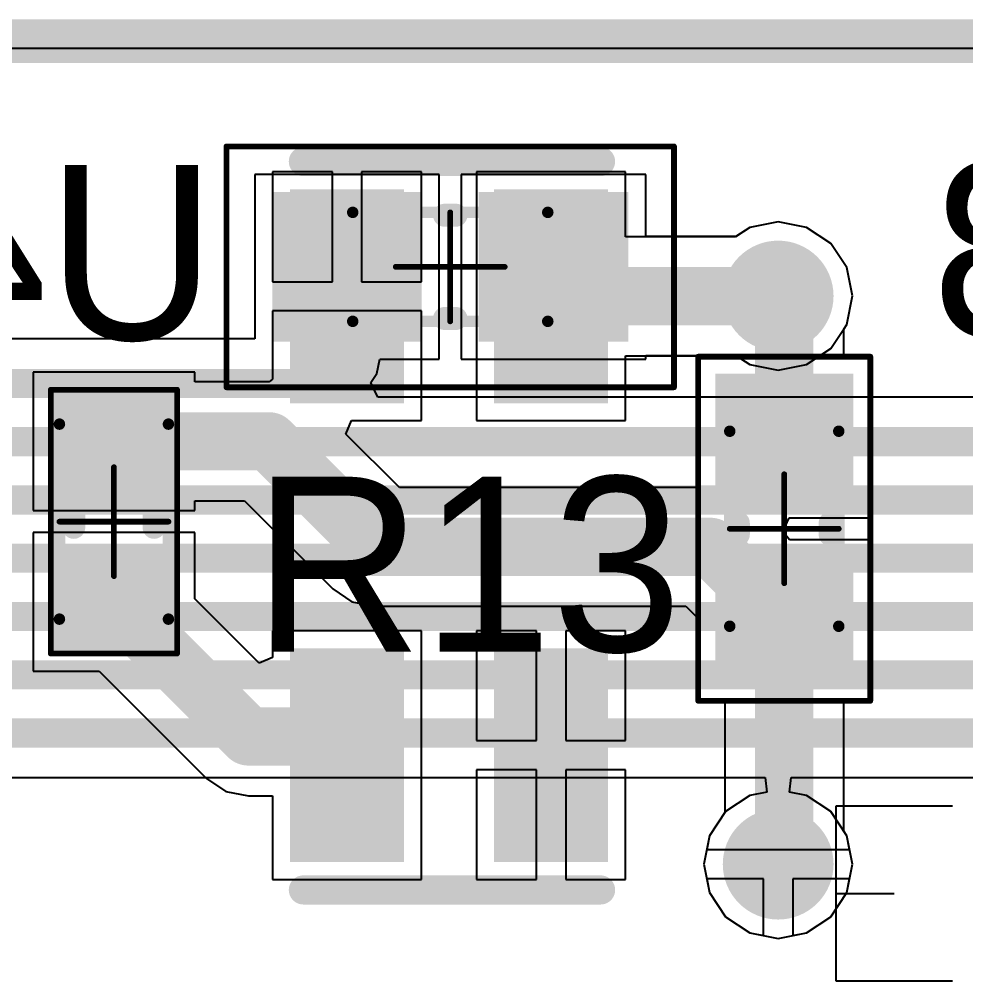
# Model space of a CAD drawing. Header units: millimetres. Extents: x 0 to 146, y 0 to 35.
# Drawn here: x 71.62 to 79.87, y 17.4 to 25.78 of the extents above; entities that cross this region are included whole.
import ezdxf

# ---------------------------------------------------------------- set-up
doc = ezdxf.new("R2010")
doc.units = ezdxf.units.MM
for name, color, linetype in [('BottomLayer', 5, 'Continuous'), ('BottomOverlay', 54, 'Continuous'), ('BottomPaste', 16, 'Continuous'), ('BottomSolder', 6, 'Continuous'), ('Mechanical13', 56, 'Continuous'), ('Mechanical15', 56, 'Continuous'), ('MultiLayer', 9, 'Continuous'), ('TopLayer', 1, 'Continuous'), ('TopOverlay', 2, 'Continuous'), ('TopPaste', 8, 'Continuous'), ('TopSolder', 216, 'Continuous'), ('ViaHoleLayer', 16, 'Continuous')]:
    doc.layers.add(name, color=color, linetype=linetype)

# ---------------------------------------------------------------- blocks, each defined once
blk = doc.blocks.new('QRE1113GR_B_15')
at = {"layer": 'BottomLayer'}
for points in [[(-2.82999942, 0.4939995199999999), (-1.17000274, 0.4939995199999999), (-2.82999942, 1.28400048), (-1.17000274, 1.28400048)], [(1.17000274, 0.4939995199999999), (2.82999942, 0.4939995199999999), (1.17000274, 1.28400048), (2.82999942, 1.28400048)], [(-2.82999942, -1.28400048), (-1.17000274, -1.28400048), (-2.82999942, -0.4939995199999999), (-1.17000274, -0.4939995199999999)], [(1.17000274, -1.28400048), (2.82999942, -1.28400048), (1.17000274, -0.4939995199999999), (2.82999942, -0.4939995199999999)]]:
    blk.add_solid(points, dxfattribs=at)
at = {"layer": 'BottomOverlay', "const_width": 0.254}
for points in [[(-3.175, -1.27), (-3.175, 1.3199999)], [(3.175, -1.27), (3.175, 1.3199999)], [(1.651, -2.032), (1.524, -2.032)]]:
    blk.add_lwpolyline(points, dxfattribs=at)
at = {"layer": 'BottomOverlay', "const_width": 0.127}
for points in [[(-3.2385, 1.3199999, 1), (-3.1115, 1.3199999, 1)], [(3.1115, 1.3199999, 1), (3.2385, 1.3199999, 1)], [(-3.2385, -1.27, 1), (-3.1115, -1.27, 1)], [(3.1115, -1.27, 1), (3.2385, -1.27, 1)], [(1.4605, -2.032, 1), (1.5875, -2.032, 1)], [(1.5875, -2.032, 1), (1.7145, -2.032, 1)]]:
    blk.add_lwpolyline(points, format="xyb", close=True, dxfattribs=at)
at = {"layer": 'BottomPaste'}
for points in [[(-2.82999942, 0.4939995199999999), (-1.17000274, 0.4939995199999999), (-2.82999942, 1.28400048), (-1.17000274, 1.28400048)], [(1.17000274, 0.4939995199999999), (2.82999942, 0.4939995199999999), (1.17000274, 1.28400048), (2.82999942, 1.28400048)], [(-2.82999942, -1.28400048), (-1.17000274, -1.28400048), (-2.82999942, -0.4939995199999999), (-1.17000274, -0.4939995199999999)], [(1.17000274, -1.28400048), (2.82999942, -1.28400048), (1.17000274, -0.4939995199999999), (2.82999942, -0.4939995199999999)]]:
    blk.add_solid(points, dxfattribs=at)
at = {"layer": 'BottomSolder'}
for points in [[(-2.93159942, 0.39239952), (-1.06840274, 0.39239952), (-2.93159942, 1.38560048), (-1.06840274, 1.38560048)], [(1.06840274, 0.39239952), (2.93159942, 0.39239952), (1.06840274, 1.38560048), (2.93159942, 1.38560048)], [(-2.93159942, -1.38560048), (-1.06840274, -1.38560048), (-2.93159942, -0.39239952), (-1.06840274, -0.39239952)], [(1.06840274, -1.38560048), (2.93159942, -1.38560048), (1.06840274, -0.39239952), (2.93159942, -0.39239952)]]:
    blk.add_solid(points, dxfattribs=at)
blk = doc.blocks.new('RESC0603_1608__M_50')
at = {"layer": 'Mechanical13', "const_width": 0.0999998}
for points in [[(0.8500008399999999, 0.47500032), (-0.8499983, 0.47500032)], [(-0.8499983, 0.47500032), (-0.8499983, -0.47499778)], [(0.8500008399999999, 0.47500032), (0.8500008399999999, -0.47499778)], [(0.8500008399999999, -0.47499778), (-0.8499983, -0.47499778)]]:
    blk.add_lwpolyline(points, dxfattribs=at)
at = {"layer": 'Mechanical13', "const_width": 0.0499999}
for points in [[(-0.8749969799999999, 0.47500032, 1), (-0.8249996199999998, 0.47500032, 1)], [(-0.8749969799999999, 0.47500032, 1), (-0.8249996199999998, 0.47500032, 1)], [(0.8250021599999999, 0.47500032, 1), (0.87499952, 0.47500032, 1)], [(0.8250021599999999, 0.47500032, 1), (0.87499952, 0.47500032, 1)], [(-0.8749969799999999, -0.47499778, 1), (-0.8249996199999998, -0.47499778, 1)], [(-0.8749969799999999, -0.47499778, 1), (-0.8249996199999998, -0.47499778, 1)], [(0.8250021599999999, -0.47499778, 1), (0.87499952, -0.47499778, 1)], [(0.8250021599999999, -0.47499778, 1), (0.87499952, -0.47499778, 1)]]:
    blk.add_lwpolyline(points, format="xyb", close=True, dxfattribs=at)
at = {"layer": 'Mechanical15', "const_width": 0.0499999}
for points in [[(1.95000118, 1.05000044), (-1.94999864, 1.05000044)], [(-1.94999864, 1.05000044), (-1.94999864, -1.0499979)], [(1.95000118, 1.05000044), (1.95000118, -1.0499979)], [(2.54e-06, 0.47500032), (2.54e-06, -0.47499778)], [(0.47500286, 2.54e-06), (-0.47499778, 2.54e-06)], [(1.95000118, -1.0499979), (-1.94999864, -1.0499979)]]:
    blk.add_lwpolyline(points, dxfattribs=at)
at = {"layer": 'Mechanical15', "const_width": 0.02499868}
for points in [[(-1.96249798, 1.05000044, 1), (-1.9374993, 1.05000044, 1)], [(-1.96249798, 1.05000044, 1), (-1.9374993, 1.05000044, 1)], [(1.93750184, 1.05000044, 1), (1.96250052, 1.05000044, 1)], [(1.93750184, 1.05000044, 1), (1.96250052, 1.05000044, 1)], [(-0.0124968, 0.47500032, 1), (0.01250188, 0.47500032, 1)], [(-0.48749712, 2.54e-06, 1), (-0.46249844, 2.54e-06, 1)], [(0.46250352, 2.54e-06, 1), (0.4875022, 2.54e-06, 1)], [(-0.0124968, -0.47499778, 1), (0.01250188, -0.47499778, 1)], [(-1.96249798, -1.0499979, 1), (-1.9374993, -1.0499979, 1)], [(-1.96249798, -1.0499979, 1), (-1.9374993, -1.0499979, 1)], [(1.93750184, -1.0499979, 1), (1.96250052, -1.0499979, 1)], [(1.93750184, -1.0499979, 1), (1.96250052, -1.0499979, 1)]]:
    blk.add_lwpolyline(points, format="xyb", close=True, dxfattribs=at)
at = {"layer": 'TopLayer'}
for points in [[(-0.3499993, -0.54999636), (-0.3499993, 0.55000144), (-1.4499971, -0.54999636), (-1.4499971, 0.55000144)], [(1.44999964, -0.54999636), (1.44999964, 0.55000144), (0.35000184, -0.54999636), (0.35000184, 0.55000144)]]:
    blk.add_solid(points, dxfattribs=at)
at = {"layer": 'TopOverlay', "const_width": 0.1999996}
for points in [[(0.0499999, 0.4500016399999999), (-0.0499999, 0.4500016399999999)], [(0.0499999, -0.4500016399999999), (-0.0499999, -0.4500016399999999)]]:
    blk.add_lwpolyline(points, dxfattribs=at)
at = {"layer": 'TopOverlay', "const_width": 0.0999998}
for points in [[(-0.0999998, 0.4500016399999999, 1), (0, 0.4500016399999999, 1)], [(0, 0.4500016399999999, 1), (0.0999998, 0.4500016399999999, 1)], [(-0.0999998, -0.4500016399999999, 1), (0, -0.4500016399999999, 1)], [(0, -0.4500016399999999, 1), (0.0999998, -0.4500016399999999, 1)]]:
    blk.add_lwpolyline(points, format="xyb", close=True, dxfattribs=at)
at = {"layer": 'TopPaste'}
for points in [[(-0.3499993, -0.54999636), (-0.3499993, 0.55000144), (-1.4499971, -0.54999636), (-1.4499971, 0.55000144)], [(1.44999964, -0.54999636), (1.44999964, 0.55000144), (0.35000184, -0.54999636), (0.35000184, 0.55000144)]]:
    blk.add_solid(points, dxfattribs=at)
at = {"layer": 'TopSolder'}
for points in [[(-0.2483993, -0.65159636), (-0.2483993, 0.65160144), (-1.5515971, -0.65159636), (-1.5515971, 0.65160144)], [(1.55159964, -0.65159636), (1.55159964, 0.65160144), (0.24840184, -0.65159636), (0.24840184, 0.65160144)]]:
    blk.add_solid(points, dxfattribs=at)
blk = doc.blocks.new('RESC0603_1608__N_B_58')
at = {"layer": 'BottomLayer'}
for points in [[(-1.2499975, 0.499999), (-1.2499975, -0.499999), (-0.3499993, 0.499999), (-0.3499993, -0.499999)], [(0.35000184, 0.499999), (0.35000184, -0.499999), (1.25000004, 0.499999), (1.25000004, -0.499999)]]:
    blk.add_solid(points, dxfattribs=at)
at = {"layer": 'BottomOverlay', "const_width": 0.1999996}
for points in [[(0.0499999, 0.3999992), (-0.0499999, 0.3999992)], [(0.0499999, -0.3999992), (-0.0499999, -0.3999992)]]:
    blk.add_lwpolyline(points, dxfattribs=at)
at = {"layer": 'BottomOverlay', "const_width": 0.0999998}
for points in [[(-0.0999998, 0.3999992, 1), (0, 0.3999992, 1)], [(0, 0.3999992, 1), (0.0999998, 0.3999992, 1)], [(-0.0999998, -0.3999992, 1), (0, -0.3999992, 1)], [(0, -0.3999992, 1), (0.0999998, -0.3999992, 1)]]:
    blk.add_lwpolyline(points, format="xyb", close=True, dxfattribs=at)
at = {"layer": 'BottomPaste'}
for points in [[(-1.2499975, 0.499999), (-1.2499975, -0.499999), (-0.3499993, 0.499999), (-0.3499993, -0.499999)], [(0.35000184, 0.499999), (0.35000184, -0.499999), (1.25000004, 0.499999), (1.25000004, -0.499999)]]:
    blk.add_solid(points, dxfattribs=at)
at = {"layer": 'BottomSolder'}
for points in [[(-1.3515975, 0.601599), (-1.3515975, -0.601599), (-0.2483993, 0.601599), (-0.2483993, -0.601599)], [(0.24840184, 0.601599), (0.24840184, -0.601599), (1.35160004, 0.601599), (1.35160004, -0.601599)]]:
    blk.add_solid(points, dxfattribs=at)
at = {"layer": 'Mechanical13', "const_width": 0.0999998}
for points in [[(0.8500008399999999, 0.47500032), (-0.8499983, 0.47500032)], [(-0.8499983, -0.47499778), (-0.8499983, 0.47500032)], [(0.8500008399999999, -0.47499778), (0.8500008399999999, 0.47500032)], [(0.8500008399999999, -0.47499778), (-0.8499983, -0.47499778)]]:
    blk.add_lwpolyline(points, dxfattribs=at)
at = {"layer": 'Mechanical13', "const_width": 0.0499999}
for points in [[(-0.8749969799999999, 0.47500032, 1), (-0.8249996199999998, 0.47500032, 1)], [(-0.8749969799999999, 0.47500032, 1), (-0.8249996199999998, 0.47500032, 1)], [(0.8250021599999999, 0.47500032, 1), (0.87499952, 0.47500032, 1)], [(0.8250021599999999, 0.47500032, 1), (0.87499952, 0.47500032, 1)], [(-0.8749969799999999, -0.47499778, 1), (-0.8249996199999998, -0.47499778, 1)], [(-0.8749969799999999, -0.47499778, 1), (-0.8249996199999998, -0.47499778, 1)], [(0.8250021599999999, -0.47499778, 1), (0.87499952, -0.47499778, 1)], [(0.8250021599999999, -0.47499778, 1), (0.87499952, -0.47499778, 1)]]:
    blk.add_lwpolyline(points, format="xyb", close=True, dxfattribs=at)
at = {"layer": 'Mechanical15', "const_width": 0.0499999}
for points in [[(1.50000208, 0.75000104), (-1.49999954, 0.75000104)], [(-1.49999954, -0.7499985), (-1.49999954, 0.75000104)], [(1.50000208, -0.7499985), (1.50000208, 0.75000104)], [(2.54e-06, -0.47499778), (2.54e-06, 0.47500032)], [(0.47500286, 0), (-0.47499778, 0)], [(1.50000208, -0.7499985), (-1.49999954, -0.7499985)]]:
    blk.add_lwpolyline(points, dxfattribs=at)
at = {"layer": 'Mechanical15', "const_width": 0.02499868}
for points in [[(-1.51249888, 0.75000104, 1), (-1.4875002, 0.75000104, 1)], [(-1.51249888, 0.75000104, 1), (-1.4875002, 0.75000104, 1)], [(1.48750274, 0.75000104, 1), (1.51250142, 0.75000104, 1)], [(1.48750274, 0.75000104, 1), (1.51250142, 0.75000104, 1)], [(-0.0124968, 0.47500032, 1), (0.01250188, 0.47500032, 1)], [(-0.48749712, 0, 1), (-0.46249844, 0, 1)], [(0.46250352, 0, 1), (0.4875022, 0, 1)], [(-0.0124968, -0.47499778, 1), (0.01250188, -0.47499778, 1)], [(-1.51249888, -0.7499985, 1), (-1.4875002, -0.7499985, 1)], [(-1.51249888, -0.7499985, 1), (-1.4875002, -0.7499985, 1)], [(1.48750274, -0.7499985, 1), (1.51250142, -0.7499985, 1)], [(1.48750274, -0.7499985, 1), (1.51250142, -0.7499985, 1)]]:
    blk.add_lwpolyline(points, format="xyb", close=True, dxfattribs=at)
blk = doc.blocks.new('RESC0603_1608__L_B_59')
at = {"layer": 'BottomLayer'}
for points in [[(-1.0499979, 0.44999656), (-1.0499979, -0.4500016399999999), (-0.3499993, 0.44999656), (-0.3499993, -0.4500016399999999)], [(0.35000184, 0.44999656), (0.35000184, -0.4500016399999999), (1.05000044, 0.44999656), (1.05000044, -0.4500016399999999)]]:
    blk.add_solid(points, dxfattribs=at)
at = {"layer": 'BottomOverlay', "const_width": 0.1999996}
for points in [[(-0.0499999, 0.35000184), (0.0499999, 0.35000184)], [(-0.0499999, -0.35000184), (0.0499999, -0.35000184)]]:
    blk.add_lwpolyline(points, dxfattribs=at)
at = {"layer": 'BottomOverlay', "const_width": 0.0999998}
for points in [[(-0.0999998, 0.35000184, 1), (0, 0.35000184, 1)], [(0, 0.35000184, 1), (0.0999998, 0.35000184, 1)], [(-0.0999998, -0.35000184, 1), (0, -0.35000184, 1)], [(0, -0.35000184, 1), (0.0999998, -0.35000184, 1)]]:
    blk.add_lwpolyline(points, format="xyb", close=True, dxfattribs=at)
at = {"layer": 'BottomPaste'}
for points in [[(-1.0499979, 0.44999656), (-1.0499979, -0.4500016399999999), (-0.3499993, 0.44999656), (-0.3499993, -0.4500016399999999)], [(0.35000184, 0.44999656), (0.35000184, -0.4500016399999999), (1.05000044, 0.44999656), (1.05000044, -0.4500016399999999)]]:
    blk.add_solid(points, dxfattribs=at)
at = {"layer": 'BottomSolder'}
for points in [[(-1.1515979, 0.55159656), (-1.1515979, -0.5516016399999999), (-0.2483993, 0.55159656), (-0.2483993, -0.5516016399999999)], [(0.24840184, 0.55159656), (0.24840184, -0.5516016399999999), (1.15160044, 0.55159656), (1.15160044, -0.5516016399999999)]]:
    blk.add_solid(points, dxfattribs=at)
at = {"layer": 'Mechanical13', "const_width": 0.0999998}
for points in [[(-0.8499983, 0.47499778), (-0.8499983, -0.47500286)], [(-0.8499983, 0.47499778), (0.8500008399999999, 0.47499778)], [(0.8500008399999999, 0.47499778), (0.8500008399999999, -0.47500286)], [(-0.8499983, -0.47500286), (0.8500008399999999, -0.47500286)]]:
    blk.add_lwpolyline(points, dxfattribs=at)
at = {"layer": 'Mechanical13', "const_width": 0.0499999}
for points in [[(-0.8749969799999999, 0.47499778, 1), (-0.8249996199999998, 0.47499778, 1)], [(-0.8749969799999999, 0.47499778, 1), (-0.8249996199999998, 0.47499778, 1)], [(0.8250021599999999, 0.47499778, 1), (0.87499952, 0.47499778, 1)], [(0.8250021599999999, 0.47499778, 1), (0.87499952, 0.47499778, 1)], [(-0.8749969799999999, -0.47500286, 1), (-0.8249996199999998, -0.47500286, 1)], [(-0.8749969799999999, -0.47500286, 1), (-0.8249996199999998, -0.47500286, 1)], [(0.8250021599999999, -0.47500286, 1), (0.87499952, -0.47500286, 1)], [(0.8250021599999999, -0.47500286, 1), (0.87499952, -0.47500286, 1)]]:
    blk.add_lwpolyline(points, format="xyb", close=True, dxfattribs=at)
at = {"layer": 'Mechanical15', "const_width": 0.0499999}
for points in [[(-1.1499977, 0.5499989), (-1.1499977, -0.55000144)], [(-1.1499977, 0.5499989), (1.15000024, 0.5499989)], [(1.15000024, 0.5499989), (1.15000024, -0.55000144)], [(2.54e-06, 0.47499778), (2.54e-06, -0.47500286)], [(-0.47499778, -2.54e-06), (0.47500032, -2.54e-06)], [(-1.1499977, -0.55000144), (1.15000024, -0.55000144)]]:
    blk.add_lwpolyline(points, dxfattribs=at)
at = {"layer": 'Mechanical15', "const_width": 0.02499868}
for points in [[(-1.16249704, 0.5499989, 1), (-1.13749836, 0.5499989, 1)], [(-1.16249704, 0.5499989, 1), (-1.13749836, 0.5499989, 1)], [(1.1375009, 0.5499989, 1), (1.16249958, 0.5499989, 1)], [(1.1375009, 0.5499989, 1), (1.16249958, 0.5499989, 1)], [(-0.0124968, 0.47499778, 1), (0.01250188, 0.47499778, 1)], [(-0.48749712, -2.54e-06, 1), (-0.46249844, -2.54e-06, 1)], [(0.46250098, -2.54e-06, 1), (0.4874996599999999, -2.54e-06, 1)], [(-0.0124968, -0.47500286, 1), (0.01250188, -0.47500286, 1)], [(-1.16249704, -0.55000144, 1), (-1.13749836, -0.55000144, 1)], [(-1.16249704, -0.55000144, 1), (-1.13749836, -0.55000144, 1)], [(1.1375009, -0.55000144, 1), (1.16249958, -0.55000144, 1)], [(1.1375009, -0.55000144, 1), (1.16249958, -0.55000144, 1)]]:
    blk.add_lwpolyline(points, format="xyb", close=True, dxfattribs=at)

msp = doc.modelspace()

# ---------------------------------------------------------------- linework, layer by layer
at = {"layer": 'BottomLayer'}
for p, q in [((2.03661264, 25.52737846), (138.56156184, 25.52737592)), ((74.35265799999999, 24.44968186), (73.83066006, 24.44968186)), ((73.83066006, 24.44968186), (73.83066006, 23.49268098)), ((74.35265799999999, 23.49268098), (74.35265799999999, 24.44968186)), ((75.12866102, 24.44968186), (74.606658, 24.44968186)), ((74.606658, 24.44968186), (74.606658, 23.49268098)), ((75.12866102, 23.49268098), (75.12866102, 24.44968186)), ((76.90666101999999, 24.44968186), (75.60866005999999, 24.44968186)), ((75.60866005999999, 24.44968186), (75.60866005999999, 22.28168518)), ((76.90666101999999, 23.88363524), (76.90666101999999, 24.44968186)), ((78.2366101, 24.01582192), (77.98884579999999, 23.9665383)), ((78.4843744, 23.9665383), (78.2366101, 24.01582192)), ((77.98884579999999, 23.9665383), (77.86477187999999, 23.88363524)), ((78.6944197, 23.8261906), (78.4843744, 23.9665383)), ((77.86477187999999, 23.88363524), (76.90666101999999, 23.88363524)), ((78.83476739999999, 23.6161453), (78.6944197, 23.8261906)), ((78.88405102, 23.368381), (78.83476739999999, 23.6161453)), ((73.83066006, 23.49268098), (74.35265799999999, 23.49268098)), ((74.606658, 23.49268098), (75.12866102, 23.49268098)), ((78.83476739999999, 23.1206167), (78.88405102, 23.368381)), ((74.479658, 23.23868098), (73.83066006, 23.23868098)), ((73.83066006, 23.23868098), (73.83066006, 22.64405428)), ((75.12866102, 23.23868098), (74.479658, 23.23868098)), ((75.12866102, 22.28168518), (75.12866102, 23.23868098)), ((78.80761226, 23.0799767), (78.83476739999999, 23.1206167)), ((78.80761226, 22.84338078), (78.80761226, 23.0799767)), ((76.90666101999999, 22.28168518), (76.90666101999999, 22.8477318)), ((76.90666101999999, 22.8477318), (77.4104624, 22.8477318)), ((77.4104624, 22.8477318), (77.53566153999999, 22.84337824)), ((77.53566153999999, 22.84337824), (77.53566153999999, 21.69933176)), ((79.04365954, 22.84338078), (78.80761226, 22.84338078)), ((79.04365954, 21.43538258), (79.04365954, 22.84338078)), ((73.15166217999999, 22.70538258), (71.74366398, 22.70538258)), ((71.74366398, 22.70538258), (71.74366398, 21.49738398)), ((73.15166217999999, 22.619335), (73.15166217999999, 22.70538258)), ((73.83066006, 22.64405428), (73.8005382, 22.619335)), ((73.8005382, 22.619335), (73.15166217999999, 22.619335)), ((74.47006696, 22.16435242), (74.51866985999999, 22.28168518)), ((74.51866985999999, 22.28168518), (75.12866102, 22.28168518)), ((75.60866005999999, 22.28168518), (76.90666101999999, 22.28168518)), ((74.93508762, 21.69933176), (74.47006696, 22.16435242)), ((77.53566153999999, 21.69933176), (74.93508762, 21.69933176)), ((73.15166217999999, 21.49738398), (73.15166217999999, 21.58343156)), ((73.15166217999999, 21.58343156), (73.5859971, 21.58343156)), ((73.5859971, 21.58343156), (74.3542963, 20.81513236)), ((71.74366398, 21.49738398), (73.15166217999999, 21.49738398)), ((78.27796129999999, 21.31423474), (78.33132923999999, 21.43538258)), ((78.33132923999999, 21.43538258), (79.04365954, 21.43538258)), ((73.15166217999999, 21.30538284), (71.74366398, 21.30538284)), ((71.74366398, 21.30538284), (71.74366398, 20.09738424)), ((73.15166217999999, 20.7298798), (73.15166217999999, 21.30538284)), ((78.3347557, 21.24338144), (78.27796129999999, 21.31423474)), ((79.04365954, 21.24338144), (78.3347557, 21.24338144)), ((79.04365954, 19.83538324), (79.04365954, 21.24338144)), ((74.3542963, 20.81513236), (74.52233254, 20.7028542)), ((73.71332729999999, 20.16821468), (73.15166217999999, 20.7298798)), ((74.52233254, 20.7028542), (74.72054398, 20.66342578)), ((74.72054398, 20.66342578), (74.72055668, 20.66342832)), ((74.72055668, 20.66342832), (77.4331192, 20.66342832)), ((77.4331192, 20.66342832), (77.53566153999999, 20.56088852)), ((77.53566153999999, 20.56088852), (77.53566153999999, 19.83538324)), ((75.12866102, 20.4496797), (73.83066006, 20.4496797)), ((73.83066006, 20.4496797), (73.83066006, 20.21681758)), ((75.12866102, 18.28168302), (75.12866102, 20.4496797)), ((76.130658, 20.4496797), (75.60866005999999, 20.4496797)), ((75.60866005999999, 20.4496797), (75.60866005999999, 19.49267882)), ((76.130658, 19.49267882), (76.130658, 20.4496797)), ((76.90666101999999, 20.4496797), (76.384658, 20.4496797)), ((76.384658, 20.4496797), (76.384658, 19.49267882)), ((76.90666101999999, 19.49267882), (76.90666101999999, 20.4496797)), ((73.83066006, 20.21681758), (73.71332729999999, 20.16821468)), ((71.74366398, 20.09738424), (72.31916702, 20.09738424)), ((72.31916702, 20.09738424), (73.2539937, 19.16255756)), ((77.53566153999999, 19.83538324), (77.77170882, 19.83538324)), ((77.77170882, 19.83538324), (77.77170882, 18.86257594)), ((78.80761226, 18.7037853), (78.80761226, 19.83538324)), ((78.80761226, 19.83538324), (79.04365954, 19.83538324)), ((75.60866005999999, 19.49267882), (76.130658, 19.49267882)), ((76.384658, 19.49267882), (76.90666101999999, 19.49267882)), ((76.130658, 19.23867882), (75.60866005999999, 19.23867882)), ((75.60866005999999, 19.23867882), (75.60866005999999, 18.28168302)), ((76.130658, 18.28168302), (76.130658, 19.23867882)), ((76.90666101999999, 19.23867882), (76.384658, 19.23867882)), ((76.384658, 19.23867882), (76.384658, 18.28168302)), ((76.90666101999999, 18.28168302), (76.90666101999999, 19.23867882)), ((73.2539937, 19.16255756), (73.42202739999999, 19.0502794)), ((73.42202739999999, 19.0502794), (73.62024138, 19.01085352)), ((73.62024138, 19.01085352), (73.83066006, 19.01085352)), ((73.83066006, 19.01085352), (73.83066006, 18.28168302)), ((77.77170882, 18.86257594), (77.6384528, 18.6631453)), ((78.83476739999999, 18.6631453), (78.80761226, 18.7037853)), ((77.6384528, 18.6631453), (77.58916917999998, 18.415381)), ((78.88405102, 18.415381), (78.83476739999999, 18.6631453)), ((77.58916917999998, 18.415381), (77.6384528, 18.1676167)), ((78.83476739999999, 18.1676167), (78.88405102, 18.415381)), ((73.83066006, 18.28168302), (75.12866102, 18.28168302)), ((75.60866005999999, 18.28168302), (76.130658, 18.28168302)), ((76.384658, 18.28168302), (76.90666101999999, 18.28168302)), ((77.6384528, 18.1676167), (77.7788005, 17.9575714)), ((78.6944197, 17.9575714), (78.83476739999999, 18.1676167)), ((77.7788005, 17.9575714), (77.98884579999999, 17.8172237)), ((78.4843744, 17.8172237), (78.6944197, 17.9575714)), ((77.98884579999999, 17.8172237), (78.2366101, 17.76794008)), ((78.2366101, 17.76794008), (78.4843744, 17.8172237))]:
    msp.add_line(p, q, dxfattribs=at)
for points, const_width in [([(78.04611009999999, 23.368381, 1), (78.4271101, 23.368381, 1)], 0.3809999999999999), ([(76.13066054, 23.36568352, 1), (76.38466054, 23.36568352, 1)], 0.254), ([(78.10691261999999, 23.36568352, 1), (78.36091262, 23.36568352, 1)], 0.254), ([(78.10691261999999, 23.36568352, 1), (78.36091262, 23.36568352, 1)], 0.254), ([(78.10961009999998, 23.368381, 1), (78.3636101, 23.368381, 1)], 0.254), ([(78.10961009999998, 23.368381, 1), (78.3636101, 23.368381, 1)], 0.254), ([(78.10961009999998, 23.2996486, 1), (78.3636101, 23.2996486, 1)], 0.254), ([(78.10961009999998, 23.2996486, 1), (78.3636101, 23.2996486, 1)], 0.254), ([(78.16266053999999, 23.24659816, 1), (78.41666054, 23.24659816, 1)], 0.254), ([(78.16266053999999, 23.24659816, 1), (78.41666054, 23.24659816, 1)], 0.254), ([(78.16266053999999, 22.13938168, 1), (78.41666054, 22.13938168, 1)], 0.254), ([(72.32066308, 22.10138328, 1), (72.57466308, 22.10138328, 1)], 0.254), ([(73.67354073999999, 22.10138328, 1), (73.92754074, 22.10138328, 1)], 0.254), ([(73.67354073999999, 22.10138328, 1), (73.92754074, 22.10138328, 1)], 0.254), ([(74.59354397999999, 21.18138004, 1), (74.84754398, 21.18138004, 1)], 0.254), ([(74.59354397999999, 21.18138004, 1), (74.84754398, 21.18138004, 1)], 0.254), ([(77.52066284, 21.18138004, 1), (77.77466283999999, 21.18138004, 1)], 0.254), ([(77.52066284, 21.18138004, 1), (77.77466283999999, 21.18138004, 1)], 0.254), ([(77.916659, 20.78538388, 1), (78.170659, 20.78538388, 1)], 0.254), ([(72.32066308, 20.70138354, 1), (72.57466308, 20.70138354, 1)], 0.254), ([(72.42066288, 20.70138354, 1), (72.67466288, 20.70138354, 1)], 0.254), ([(72.42066288, 20.70138354, 1), (72.67466288, 20.70138354, 1)], 0.254), ([(72.51666472, 20.6053817, 1), (72.77066472, 20.6053817, 1)], 0.254), ([(72.51666472, 20.6053817, 1), (72.77066472, 20.6053817, 1)], 0.254), ([(78.16266053999999, 20.53938234, 1), (78.41666054, 20.53938234, 1)], 0.254), ([(72.51666472, 20.5053819, 1), (72.77066472, 20.5053819, 1)], 0.254), ([(72.51666472, 20.5053819, 1), (72.77066472, 20.5053819, 1)], 0.254), ([(73.49324137999999, 19.52880524, 1), (73.74724137999999, 19.52880524, 1)], 0.254), ([(73.49324137999999, 19.52880524, 1), (73.74724137999999, 19.52880524, 1)], 0.254), ([(74.21166006, 19.52880524, 1), (74.46566005999999, 19.52880524, 1)], 0.254), ([(74.21166006, 19.52880524, 1), (74.46566005999999, 19.52880524, 1)], 0.254), ([(74.35266053999999, 19.38780476, 1), (74.60666054, 19.38780476, 1)], 0.254), ([(74.35266053999999, 19.38780476, 1), (74.60666054, 19.38780476, 1)], 0.254), ([(74.35266053999999, 19.36568136, 1), (74.60666054, 19.36568136, 1)], 0.254), ([(78.04611009999999, 18.415381, 1), (78.4271101, 18.415381, 1)], 0.3809999999999999), ([(78.16266053999999, 18.53716384, 1), (78.41666054, 18.53716384, 1)], 0.254), ([(78.16266053999999, 18.53716384, 1), (78.41666054, 18.53716384, 1)], 0.254), ([(78.10961009999998, 18.4841134, 1), (78.3636101, 18.4841134, 1)], 0.254), ([(78.10961009999998, 18.4841134, 1), (78.3636101, 18.4841134, 1)], 0.254), ([(78.10961009999998, 18.415381, 1), (78.3636101, 18.415381, 1)], 0.254)]:
    msp.add_lwpolyline(points, format="xyb", close=True, dxfattribs=dict(at, const_width=const_width))
at = {"layer": 'BottomLayer', "const_width": 0.508}
for points in [[(76.25766054, 23.36568352), (78.23391262, 23.36568352)], [(78.23391262, 23.36568352), (78.2366101, 23.368381)], [(78.2366101, 23.2996486), (78.2366101, 23.368381)], [(78.2366101, 23.2996486), (78.28966054, 23.24659816)], [(78.28966054, 22.13938168), (78.28966054, 23.24659816)], [(72.44766308, 22.10138328), (73.80054074, 22.10138328)], [(73.80054074, 22.10138328), (74.72054398, 21.18138004)], [(74.72054398, 21.18138004), (77.64766284, 21.18138004)], [(77.64766284, 21.18138004), (78.043659, 20.78538388)], [(72.44766308, 20.70138354), (72.54766288, 20.70138354)], [(72.54766288, 20.70138354), (72.64366472, 20.6053817)], [(72.64366472, 20.5053819), (72.64366472, 20.6053817)], [(78.28966054, 18.53716384), (78.28966054, 20.53938234)], [(72.64366472, 20.5053819), (73.62024138, 19.52880524)], [(73.62024138, 19.52880524), (74.33866006, 19.52880524)], [(74.33866006, 19.52880524), (74.47966054, 19.38780476)], [(74.47966054, 19.36568136), (74.47966054, 19.38780476)], [(78.2366101, 18.4841134), (78.28966054, 18.53716384)], [(78.2366101, 18.415381), (78.2366101, 18.4841134)]]:
    msp.add_lwpolyline(points, dxfattribs=at)
at = {"layer": 'BottomOverlay', "const_width": 0.254}
msp.add_lwpolyline([(2.032, 25.654), (138.557, 25.654)], dxfattribs=at)
at = {"layer": 'BottomSolder', "const_width": 0.4826}
for points in [[(77.9953101, 23.368381, 1), (78.4779101, 23.368381, 1)], [(77.9953101, 18.415381, 1), (78.4779101, 18.415381, 1)]]:
    msp.add_lwpolyline(points, format="xyb", close=True, dxfattribs=at)
at = {"layer": 'MultiLayer', "const_width": 0.3809999999999999}
for points in [[(78.04611009999999, 23.368381, 1), (78.4271101, 23.368381, 1)], [(78.04611009999999, 18.415381, 1), (78.4271101, 18.415381, 1)]]:
    msp.add_lwpolyline(points, format="xyb", close=True, dxfattribs=at)
at = {"layer": 'TopLayer'}
for p, q in [((2.03661264, 25.52738354), (138.56161264, 25.52737338)), ((75.2826409, 24.4263799), (73.6746431, 24.4263799)), ((73.6746431, 24.4263799), (73.6746431, 22.99484606)), ((75.2826409, 22.8183821), (75.2826409, 24.4263799)), ((77.08263984, 24.4263799), (75.47464203999999, 24.4263799)), ((75.47464203999999, 24.4263799), (75.47464203999999, 22.8183821)), ((77.08263984, 23.88633272), (77.08263984, 24.4263799)), ((78.2366101, 24.01582192), (77.98884579999999, 23.9665383)), ((78.4843744, 23.9665383), (78.2366101, 24.01582192)), ((77.98884579999999, 23.9665383), (77.86881048, 23.88633272)), ((78.6944197, 23.8261906), (78.4843744, 23.9665383)), ((77.86881048, 23.88633272), (77.08263984, 23.88633272)), ((78.83476739999999, 23.6161453), (78.6944197, 23.8261906)), ((78.88405102, 23.368381), (78.83476739999999, 23.6161453)), ((78.83476739999999, 23.1206167), (78.88405102, 23.368381)), ((78.6944197, 22.9105714), (78.83476739999999, 23.1206167)), ((73.6746431, 22.99484606), (68.88728158, 22.99484606)), ((78.4843744, 22.7702237), (78.6944197, 22.9105714)), ((74.73929426, 22.6915091), (74.76453169999999, 22.8183821)), ((74.76453169999999, 22.8183821), (75.2826409, 22.8183821)), ((75.47464203999999, 22.8183821), (77.08263984, 22.8183821)), ((77.08263984, 22.8183821), (77.08263984, 22.85042928)), ((77.08263984, 22.85042928), (77.86881048, 22.85042928)), ((77.86881048, 22.85042928), (77.98884579999999, 22.7702237)), ((77.98884579999999, 22.7702237), (78.2366101, 22.72094008)), ((78.2366101, 22.72094008), (78.4843744, 22.7702237)), ((74.68740206, 22.61384606), (74.73929426, 22.6915091)), ((74.7485932, 22.48684606), (74.68740206, 22.61384606)), ((83.91770364, 22.48684606), (74.7485932, 22.48684606)), ((69.29335392, 19.16991594), (78.12402714, 19.16991594)), ((78.12402714, 19.16991594), (78.13653409999999, 19.04291594)), ((78.3366861, 19.04291594), (78.34919305999999, 19.16991594)), ((78.34919305999999, 19.16991594), (88.05142156, 19.16991594)), ((78.13653409999999, 19.04291594), (77.98884579999999, 19.0135383)), ((78.4843744, 19.0135383), (78.3366861, 19.04291594)), ((77.98884579999999, 19.0135383), (77.7788005, 18.8731906)), ((78.6944197, 18.8731906), (78.4843744, 19.0135383)), ((77.7788005, 18.8731906), (77.6384528, 18.6631453)), ((78.83476739999999, 18.6631453), (78.6944197, 18.8731906)), ((77.6384528, 18.6631453), (77.61443202, 18.542381)), ((78.85878818, 18.542381), (78.83476739999999, 18.6631453)), ((77.61443202, 18.542381), (78.85878818, 18.542381)), ((78.10961009999998, 18.288381), (77.61443202, 18.288381)), ((77.61443202, 18.288381), (77.6384528, 18.1676167)), ((78.10961009999998, 17.79320292), (78.10961009999998, 18.288381)), ((78.85878818, 18.288381), (78.3636101, 18.288381)), ((78.3636101, 18.288381), (78.3636101, 17.79320292)), ((78.83476739999999, 18.1676167), (78.85878818, 18.288381)), ((77.6384528, 18.1676167), (77.7788005, 17.9575714)), ((78.6944197, 17.9575714), (78.83476739999999, 18.1676167)), ((77.7788005, 17.9575714), (77.98884579999999, 17.8172237)), ((78.4843744, 17.8172237), (78.6944197, 17.9575714)), ((77.98884579999999, 17.8172237), (78.10961009999998, 17.79320292)), ((78.3636101, 17.79320292), (78.4843744, 17.8172237))]:
    msp.add_line(p, q, dxfattribs=at)
for points, const_width in [([(76.27864094, 23.622381), (76.53264094, 23.368381)], 0.508), ([(74.38039988, 23.52413888), (74.478642, 23.622381)], 0.254), ([(74.38039988, 22.84017022), (74.38039988, 23.52413888)], 0.254), ([(76.53264094, 23.368381), (78.2366101, 23.368381)], 0.508), ([(74.14661066, 22.606381), (74.38039988, 22.84017022)], 0.254), ([(64.12091315999999, 22.606381), (74.14661066, 22.606381)], 0.254), ([(64.33133184, 22.098381), (84.07861009999999, 22.098381)], 0.254), ([(64.54175052, 21.590381), (93.4766101, 21.590381)], 0.254), ([(64.7521692, 21.082381), (103.0016101, 21.082381)], 0.254), ([(68.7116101, 20.574381), (112.5266101, 20.574381)], 0.254), ([(68.92202877999999, 20.066381), (122.03967464, 20.066381)], 0.254), ([(69.13244746, 19.558381), (131.5766101, 19.558381)], 0.254)]:
    msp.add_lwpolyline(points, dxfattribs=dict(at, const_width=const_width))
for points, const_width in [([(76.15164094, 23.622381, 1), (76.40564094, 23.622381, 1)], 0.254), ([(74.415142, 23.622381, 1), (74.542142, 23.622381, 1)], 0.127), ([(78.04611009999999, 23.368381, 1), (78.4271101, 23.368381, 1)], 0.3809999999999999), ([(74.31689988, 23.52413888, 1), (74.44389987999999, 23.52413888, 1)], 0.127), ([(74.31689988, 23.52413888, 1), (74.44389987999999, 23.52413888, 1)], 0.127), ([(76.40564094, 23.368381, 1), (76.65964094, 23.368381, 1)], 0.254), ([(76.40564094, 23.368381, 1), (76.65964094, 23.368381, 1)], 0.254), ([(78.10961009999998, 23.368381, 1), (78.3636101, 23.368381, 1)], 0.254), ([(74.31689988, 22.84017022, 1), (74.44389987999999, 22.84017022, 1)], 0.127), ([(74.31689988, 22.84017022, 1), (74.44389987999999, 22.84017022, 1)], 0.127), ([(74.08311066, 22.606381, 1), (74.21011066, 22.606381, 1)], 0.127), ([(74.08311066, 22.606381, 1), (74.21011066, 22.606381, 1)], 0.127), ([(78.04611009999999, 18.415381, 1), (78.4271101, 18.415381, 1)], 0.3809999999999999)]:
    msp.add_lwpolyline(points, format="xyb", close=True, dxfattribs=dict(at, const_width=const_width))
at = {"layer": 'TopOverlay'}
for p, q in [((79.75567233999999, 18.92250724), (78.74, 18.92250724)), ((78.74, 18.92250724), (78.74, 17.399)), ((78.74, 18.16075362), (79.2478349, 18.16075362)), ((78.74, 17.399), (79.75567233999999, 17.399))]:
    msp.add_line(p, q, dxfattribs=at)
at = {"layer": 'TopOverlay', "const_width": 0.254}
msp.add_lwpolyline([(2.032, 25.527), (138.557, 25.527)], dxfattribs=at)
at = {"layer": 'TopSolder', "const_width": 0.4826}
for points in [[(77.9953101, 23.368381, 1), (78.4779101, 23.368381, 1)], [(77.9953101, 18.415381, 1), (78.4779101, 18.415381, 1)]]:
    msp.add_lwpolyline(points, format="xyb", close=True, dxfattribs=at)
at = {"layer": 'ViaHoleLayer', "const_width": 0.254}
for points in [[(78.10961009999998, 23.368381, 1), (78.3636101, 23.368381, 1)], [(78.10961009999998, 18.415381, 1), (78.3636101, 18.415381, 1)]]:
    msp.add_lwpolyline(points, format="xyb", close=True, dxfattribs=at)

# ---------------------------------------------------------------- block references
for name, p, rotation in [('QRE1113GR_B_15', (75.36866054, 21.36568244), 270), ('RESC0603_1608__M_50', (75.37864274, 23.62238354), 180), ('RESC0603_1608__N_B_58', (78.28966054, 21.33938328), 270), ('RESC0603_1608__L_B_59', (72.44766054, 21.40138214), 90)]:
    msp.add_blockref(name, p, dxfattribs=dict(rotation=rotation))

# ---------------------------------------------------------------- texts
at = {"layer": 'BottomOverlay', "text_generation_flag": 2}
for s, p in [('U4', (73.33666054, 22.987)), ('U13', (83.31199999999998, 23.0124))]:
    msp.add_text(s, height=1.524, dxfattribs=at).set_placement(p)
at = {"layer": 'TopOverlay'}
msp.add_text('R13', height=1.524, dxfattribs=at).set_placement((73.66, 20.2692))

doc.saveas('drawing.dxf')
